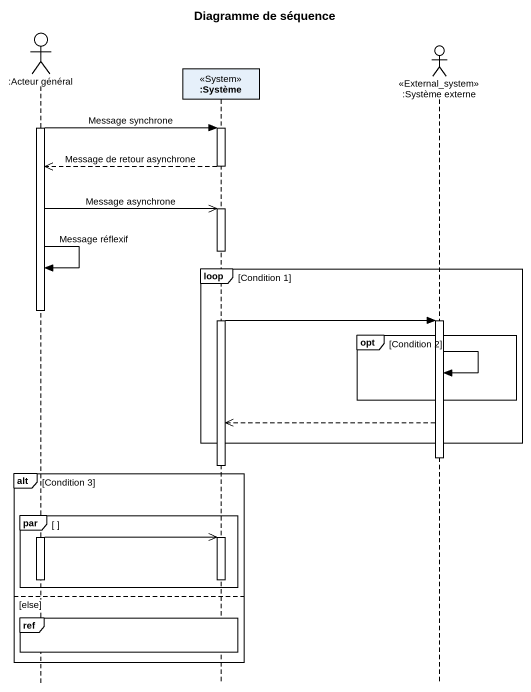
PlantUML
@startuml
title Diagramme de séquence
hide footbox
actor ":Acteur général" as Acteur_général
participant ":Système" as Système <<System>>
actor ":Système externe" as Système_externe <<External_system>>

activate Acteur_général
Acteur_général -> Système : Message synchrone
activate Système
Système -->> Acteur_général : Message de retour asynchrone
deactivate Système
Acteur_général ->> Système : Message asynchrone
activate Système
deactivate Système
Acteur_général -> Acteur_général : Message réflexif
loop Condition 1
  deactivate Acteur_général
  activate Système
  Système -> Système_externe
  activate Système_externe
  opt Condition 2
    Système_externe -> Système_externe
  end
  Système_externe -->> Système
end
deactivate Système_externe
deactivate Système
alt Condition 3
  par
    activate Acteur_général
    Acteur_général ->> Système
    activate Système
    deactivate Acteur_général
    deactivate Système
  end
else else
  ref over Acteur_général, Système :  
end
@enduml
